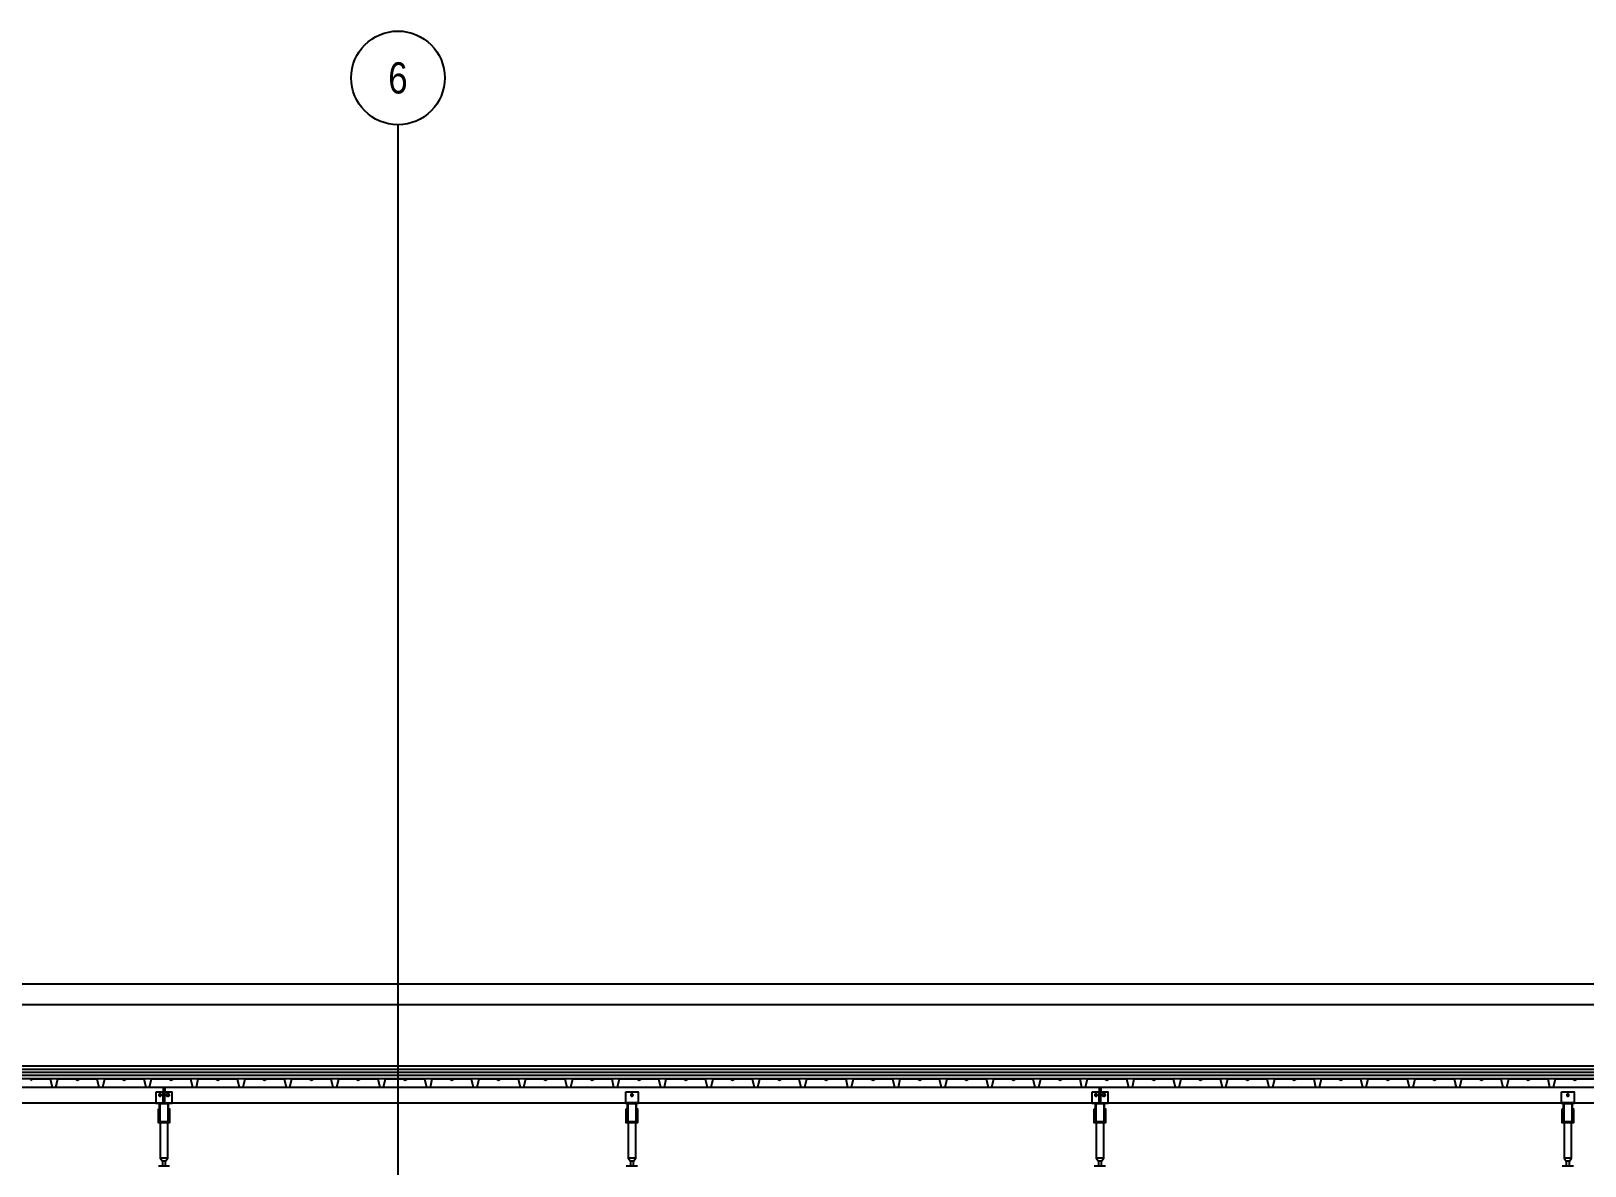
# Model space of a CAD drawing. Header units: centimetres. Extents: x 26200 to 152500, y -600 to 9300.
# Drawn here: x 136130 to 137126, y 1991 to 2718 of the extents above; entities that cross this region are included whole.
import ezdxf
from ezdxf.enums import TextEntityAlignment as Align

# ---------------------------------------------------------------- set-up
doc = ezdxf.new("R2010")
doc.units = ezdxf.units.CM
doc.layers.add('ROTAS-MIMARI-KESIT', color=8, linetype='Continuous')
doc.styles.add('ROTAS', font='arial.ttf')

msp = doc.modelspace()

# ---------------------------------------------------------------- linework, layer by layer
at = {"layer": 'ROTAS-MIMARI-KESIT'}
for p, q in [((147225.24, 2107.63), (127309.45, 2107.63)), ((129128.29, 2094.5), (147186.65, 2094.5))]:
    msp.add_line(p, q, dxfattribs=at)
for points in [[(136364.7, 2658.48), (136364.7, 925.39)], [(147194.7, 2054.99), (129122.2, 2054.99)], [(147194.7, 2052.99), (129122.2, 2052.99)], [(147194.7, 2050.99), (129122.2, 2050.99)], [(147194.7, 2048.99), (129122.2, 2048.99)], [(147194.7, 2046.99), (129122.2, 2046.99)], [(136129.24, 2045.99), (136130.74, 2046.99), (136141.74, 2046.99), (136142.99, 2041.49), (136145.49, 2041.49), (136145.93, 2043.44)], [(136142.54, 2043.44), (136142.99, 2041.49), (136145.49, 2041.49), (136146.74, 2046.99), (136157.74, 2046.99), (136159.24, 2045.99), (136160.74, 2046.99), (136171.74, 2046.99), (136172.99, 2041.49), (136175.49, 2041.49), (136176.74, 2046.99), (136187.74, 2046.99), (136189.24, 2045.99), (136190.74, 2046.99), (136201.74, 2046.99), (136202.99, 2041.49), (136205.49, 2041.49), (136206.74, 2046.99), (136217.74, 2046.99), (136219.24, 2045.99), (136220.74, 2046.99), (136231.74, 2046.99), (136232.99, 2041.49), (136235.49, 2041.49), (136235.93, 2043.44)], [(136232.54, 2043.44), (136232.99, 2041.49), (136235.49, 2041.49), (136236.74, 2046.99), (136247.74, 2046.99), (136249.24, 2045.99), (136250.74, 2046.99), (136261.74, 2046.99), (136262.99, 2041.49), (136265.49, 2041.49), (136266.74, 2046.99), (136277.74, 2046.99), (136279.24, 2045.99), (136280.74, 2046.99), (136291.74, 2046.99), (136292.99, 2041.49), (136295.49, 2041.49), (136296.74, 2046.99), (136307.74, 2046.99), (136309.24, 2045.99), (136310.74, 2046.99), (136321.74, 2046.99), (136322.99, 2041.49), (136325.49, 2041.49), (136325.93, 2043.44)], [(136322.54, 2043.44), (136322.99, 2041.49), (136325.49, 2041.49), (136326.74, 2046.99), (136337.74, 2046.99), (136339.24, 2045.99), (136340.74, 2046.99), (136351.74, 2046.99), (136352.99, 2041.49), (136355.49, 2041.49), (136356.74, 2046.99), (136367.74, 2046.99), (136369.24, 2045.99), (136370.74, 2046.99), (136381.74, 2046.99), (136382.99, 2041.49), (136385.49, 2041.49), (136386.74, 2046.99), (136397.74, 2046.99), (136399.24, 2045.99), (136400.74, 2046.99), (136411.74, 2046.99), (136412.99, 2041.49), (136415.49, 2041.49), (136415.93, 2043.44)], [(136412.54, 2043.44), (136412.99, 2041.49), (136415.49, 2041.49), (136416.74, 2046.99), (136427.74, 2046.99), (136429.24, 2045.99), (136430.74, 2046.99), (136441.74, 2046.99), (136442.99, 2041.49), (136445.49, 2041.49), (136446.74, 2046.99), (136457.74, 2046.99), (136459.24, 2045.99), (136460.74, 2046.99), (136471.74, 2046.99), (136472.99, 2041.49), (136475.49, 2041.49), (136476.74, 2046.99), (136487.74, 2046.99), (136489.24, 2045.99), (136490.74, 2046.99), (136501.74, 2046.99), (136502.99, 2041.49), (136505.49, 2041.49), (136505.93, 2043.44)], [(136502.54, 2043.44), (136502.99, 2041.49), (136505.49, 2041.49), (136506.74, 2046.99), (136517.74, 2046.99), (136519.24, 2045.99), (136520.74, 2046.99), (136531.74, 2046.99), (136532.99, 2041.49), (136535.49, 2041.49), (136536.74, 2046.99), (136547.74, 2046.99), (136549.24, 2045.99), (136550.74, 2046.99), (136561.74, 2046.99), (136562.99, 2041.49), (136565.49, 2041.49), (136566.74, 2046.99), (136577.74, 2046.99), (136579.24, 2045.99), (136580.74, 2046.99), (136591.74, 2046.99), (136592.99, 2041.49), (136595.49, 2041.49), (136595.93, 2043.44)], [(136592.54, 2043.44), (136592.99, 2041.49), (136595.49, 2041.49), (136596.74, 2046.99), (136607.74, 2046.99), (136609.24, 2045.99), (136610.74, 2046.99), (136621.74, 2046.99), (136622.99, 2041.49), (136625.49, 2041.49), (136626.74, 2046.99), (136637.74, 2046.99), (136639.24, 2045.99), (136640.74, 2046.99), (136651.74, 2046.99), (136652.99, 2041.49), (136655.49, 2041.49), (136656.74, 2046.99), (136667.74, 2046.99), (136669.24, 2045.99), (136670.74, 2046.99), (136681.74, 2046.99), (136682.99, 2041.49), (136685.49, 2041.49), (136685.93, 2043.44)], [(136682.54, 2043.44), (136682.99, 2041.49), (136685.49, 2041.49), (136686.74, 2046.99), (136697.74, 2046.99), (136699.24, 2045.99), (136700.74, 2046.99), (136711.74, 2046.99), (136712.99, 2041.49), (136715.49, 2041.49), (136716.74, 2046.99), (136727.74, 2046.99), (136729.24, 2045.99), (136730.74, 2046.99), (136741.74, 2046.99), (136742.99, 2041.49), (136745.49, 2041.49), (136746.74, 2046.99), (136757.74, 2046.99), (136759.24, 2045.99), (136760.74, 2046.99), (136771.74, 2046.99), (136772.99, 2041.49), (136775.49, 2041.49), (136775.93, 2043.44)], [(136772.54, 2043.44), (136772.99, 2041.49), (136775.49, 2041.49), (136776.74, 2046.99), (136787.74, 2046.99), (136789.24, 2045.99), (136790.74, 2046.99), (136801.74, 2046.99), (136802.99, 2041.49), (136805.49, 2041.49), (136806.74, 2046.99), (136817.74, 2046.99), (136819.24, 2045.99), (136820.74, 2046.99), (136831.74, 2046.99), (136832.99, 2041.49), (136835.49, 2041.49), (136836.74, 2046.99), (136847.74, 2046.99), (136849.24, 2045.99), (136850.74, 2046.99), (136861.74, 2046.99), (136862.99, 2041.49), (136865.49, 2041.49), (136865.93, 2043.44)], [(136862.54, 2043.44), (136862.99, 2041.49), (136865.49, 2041.49), (136866.74, 2046.99), (136877.74, 2046.99), (136879.24, 2045.99), (136880.74, 2046.99), (136891.74, 2046.99), (136892.99, 2041.49), (136895.49, 2041.49), (136896.74, 2046.99), (136907.74, 2046.99), (136909.24, 2045.99), (136910.74, 2046.99), (136921.74, 2046.99), (136922.99, 2041.49), (136925.49, 2041.49), (136926.74, 2046.99), (136937.74, 2046.99), (136939.24, 2045.99), (136940.74, 2046.99), (136951.74, 2046.99), (136952.99, 2041.49), (136955.49, 2041.49), (136955.93, 2043.44)], [(136952.54, 2043.44), (136952.99, 2041.49), (136955.49, 2041.49), (136956.74, 2046.99), (136967.74, 2046.99), (136969.24, 2045.99), (136970.74, 2046.99), (136981.74, 2046.99), (136982.99, 2041.49), (136985.49, 2041.49), (136986.74, 2046.99), (136997.74, 2046.99), (136999.24, 2045.99), (137000.74, 2046.99), (137011.74, 2046.99), (137012.99, 2041.49), (137015.49, 2041.49), (137016.74, 2046.99), (137027.74, 2046.99), (137029.24, 2045.99), (137030.74, 2046.99), (137041.74, 2046.99), (137042.99, 2041.49), (137045.49, 2041.49), (137045.93, 2043.44)], [(137042.54, 2043.44), (137042.99, 2041.49), (137045.49, 2041.49), (137046.74, 2046.99), (137057.74, 2046.99), (137059.24, 2045.99), (137060.74, 2046.99), (137071.74, 2046.99), (137072.99, 2041.49), (137075.49, 2041.49), (137076.74, 2046.99), (137087.74, 2046.99), (137089.24, 2045.99), (137090.74, 2046.99), (137101.74, 2046.99), (137102.99, 2041.49), (137105.49, 2041.49), (137106.74, 2046.99), (137117.74, 2046.99), (137119.24, 2045.99), (137120.74, 2046.99), (137131.74, 2046.99)], [(129112.2, 2041.49), (138109.7, 2041.49)], [(136214.2, 2041.49), (136214.2, 2038.49)], [(136214.2, 2031.49), (136214.2, 2038.49)], [(136215.2, 2041.49), (136215.2, 2038.49)], [(136215.2, 2031.49), (136215.2, 2038.49)], [(136216.9, 2037.19), (136216.88, 2037.19), (136216.87, 2037.19), (136216.85, 2037.18), (136216.83, 2037.18), (136216.82, 2037.18), (136216.8, 2037.18), (136216.79, 2037.18), (136216.77, 2037.17), (136216.75, 2037.17), (136216.74, 2037.17), (136216.72, 2037.16), (136216.7, 2037.16), (136216.69, 2037.15), (136216.67, 2037.15), (136216.66, 2037.14), (136216.64, 2037.14), (136216.62, 2037.13), (136216.61, 2037.12), (136216.59, 2037.12), (136216.58, 2037.11), (136216.56, 2037.1), (136216.54, 2037.09), (136216.53, 2037.08), (136216.51, 2037.07), (136216.5, 2037.06), (136216.48, 2037.05), (136216.47, 2037.04), (136216.46, 2037.03), (136216.44, 2037.02), (136216.43, 2037.01), (136216.42, 2036.99), (136216.4, 2036.98), (136216.39, 2036.97), (136216.38, 2036.96), (136216.37, 2036.94), (136216.35, 2036.93), (136216.34, 2036.91), (136216.33, 2036.9), (136216.32, 2036.88), (136216.31, 2036.87), (136216.3, 2036.85), (136216.29, 2036.84), (136216.28, 2036.82), (136216.28, 2036.81), (136216.27, 2036.79), (136216.26, 2036.78), (136216.25, 2036.76), (136216.25, 2036.74), (136216.24, 2036.73), (136216.23, 2036.71), (136216.23, 2036.7), (136216.22, 2036.68), (136216.22, 2036.66), (136216.22, 2036.65), (136216.21, 2036.63), (136216.21, 2036.61), (136216.21, 2036.6), (136216.2, 2036.58), (136216.2, 2036.57), (136216.2, 2036.55), (136216.2, 2036.53), (136216.2, 2036.52), (136216.2, 2036.5), (136216.2, 2036.49), (136216.2, 2036.47), (136216.2, 2036.46), (136216.2, 2036.44), (136216.2, 2036.42), (136216.2, 2036.41), (136216.2, 2036.39), (136216.21, 2036.38), (136216.21, 2036.36), (136216.21, 2036.34), (136216.22, 2036.33), (136216.22, 2036.31), (136216.22, 2036.29), (136216.23, 2036.28), (136216.23, 2036.26), (136216.24, 2036.25), (136216.25, 2036.23), (136216.25, 2036.21), (136216.26, 2036.2), (136216.27, 2036.18), (136216.28, 2036.16), (136216.28, 2036.15), (136216.29, 2036.13), (136216.3, 2036.12), (136216.31, 2036.1), (136216.32, 2036.09), (136216.33, 2036.07), (136216.34, 2036.06), (136216.35, 2036.05), (136216.37, 2036.03), (136216.38, 2036.02), (136216.39, 2036), (136216.4, 2035.99), (136216.42, 2035.98), (136216.43, 2035.97), (136216.44, 2035.95), (136216.46, 2035.94), (136216.47, 2035.93), (136216.48, 2035.92), (136216.5, 2035.91), (136216.51, 2035.9), (136216.53, 2035.89), (136216.54, 2035.88), (136216.56, 2035.87), (136216.58, 2035.86), (136216.59, 2035.86), (136216.61, 2035.85), (136216.62, 2035.84), (136216.64, 2035.84), (136216.66, 2035.83), (136216.67, 2035.82), (136216.69, 2035.82), (136216.7, 2035.81), (136216.72, 2035.81), (136216.74, 2035.81), (136216.75, 2035.8), (136216.77, 2035.8), (136216.79, 2035.8), (136216.8, 2035.79), (136216.82, 2035.79), (136216.83, 2035.79), (136216.85, 2035.79), (136216.87, 2035.79), (136216.88, 2035.79), (136216.9, 2035.79)], [(136217.5, 2037.19), (136216.9, 2037.19)], [(136217.5, 2035.79), (136216.9, 2035.79)], [(136217.5, 2035.79), (136217.51, 2035.79), (136217.53, 2035.79), (136217.54, 2035.79), (136217.56, 2035.79), (136217.58, 2035.79), (136217.59, 2035.79), (136217.61, 2035.8), (136217.62, 2035.8), (136217.64, 2035.8), (136217.66, 2035.81), (136217.67, 2035.81), (136217.69, 2035.81), (136217.71, 2035.82), (136217.72, 2035.82), (136217.74, 2035.83), (136217.76, 2035.84), (136217.77, 2035.84), (136217.79, 2035.85), (136217.8, 2035.86), (136217.82, 2035.86), (136217.83, 2035.87), (136217.85, 2035.88), (136217.87, 2035.89), (136217.88, 2035.9), (136217.9, 2035.91), (136217.91, 2035.92), (136217.92, 2035.93), (136217.94, 2035.94), (136217.95, 2035.95), (136217.97, 2035.97), (136217.98, 2035.98), (136217.99, 2035.99), (136218.01, 2036), (136218.02, 2036.02), (136218.03, 2036.03), (136218.04, 2036.05), (136218.05, 2036.06), (136218.06, 2036.07), (136218.07, 2036.09), (136218.08, 2036.1), (136218.09, 2036.12), (136218.1, 2036.13), (136218.11, 2036.15), (136218.12, 2036.16), (136218.13, 2036.18), (136218.13, 2036.2), (136218.14, 2036.21), (136218.15, 2036.23), (136218.15, 2036.25), (136218.16, 2036.26), (136218.17, 2036.28), (136218.17, 2036.29), (136218.17, 2036.31), (136218.18, 2036.33), (136218.18, 2036.34), (136218.19, 2036.36), (136218.19, 2036.38), (136218.19, 2036.39), (136218.19, 2036.41), (136218.19, 2036.42), (136218.2, 2036.44), (136218.2, 2036.46), (136218.2, 2036.47), (136218.2, 2036.49), (136218.2, 2036.5), (136218.2, 2036.52), (136218.2, 2036.53), (136218.19, 2036.55), (136218.19, 2036.57), (136218.19, 2036.58), (136218.19, 2036.6), (136218.19, 2036.61), (136218.18, 2036.63), (136218.18, 2036.65), (136218.17, 2036.66), (136218.17, 2036.68), (136218.17, 2036.7), (136218.16, 2036.71), (136218.15, 2036.73), (136218.15, 2036.74), (136218.14, 2036.76), (136218.13, 2036.78), (136218.13, 2036.79), (136218.12, 2036.81), (136218.11, 2036.82), (136218.1, 2036.84), (136218.09, 2036.85), (136218.08, 2036.87), (136218.07, 2036.88), (136218.06, 2036.9), (136218.05, 2036.91), (136218.04, 2036.93), (136218.03, 2036.94), (136218.02, 2036.96), (136218.01, 2036.97), (136217.99, 2036.98), (136217.98, 2036.99), (136217.97, 2037.01), (136217.95, 2037.02), (136217.94, 2037.03), (136217.92, 2037.04), (136217.91, 2037.05), (136217.9, 2037.06), (136217.88, 2037.07), (136217.87, 2037.08), (136217.85, 2037.09), (136217.83, 2037.1), (136217.82, 2037.11), (136217.8, 2037.12), (136217.79, 2037.12), (136217.77, 2037.13), (136217.76, 2037.14), (136217.74, 2037.14), (136217.72, 2037.15), (136217.71, 2037.15), (136217.69, 2037.16), (136217.67, 2037.16), (136217.66, 2037.17), (136217.64, 2037.17), (136217.62, 2037.17), (136217.61, 2037.18), (136217.59, 2037.18), (136217.58, 2037.18), (136217.56, 2037.18), (136217.54, 2037.18), (136217.53, 2037.19), (136217.51, 2037.19), (136217.5, 2037.19)], [(136814.2, 2041.49), (136814.2, 2038.49)], [(136814.2, 2031.49), (136814.2, 2038.49)], [(136815.2, 2041.49), (136815.2, 2038.49)], [(136815.2, 2031.49), (136815.2, 2038.49)], [(136816.9, 2037.19), (136816.88, 2037.19), (136816.87, 2037.19), (136816.85, 2037.18), (136816.83, 2037.18), (136816.82, 2037.18), (136816.8, 2037.18), (136816.79, 2037.18), (136816.77, 2037.17), (136816.75, 2037.17), (136816.74, 2037.17), (136816.72, 2037.16), (136816.7, 2037.16), (136816.69, 2037.15), (136816.67, 2037.15), (136816.66, 2037.14), (136816.64, 2037.14), (136816.62, 2037.13), (136816.61, 2037.12), (136816.59, 2037.12), (136816.58, 2037.11), (136816.56, 2037.1), (136816.54, 2037.09), (136816.53, 2037.08), (136816.51, 2037.07), (136816.5, 2037.06), (136816.48, 2037.05), (136816.47, 2037.04), (136816.46, 2037.03), (136816.44, 2037.02), (136816.43, 2037.01), (136816.42, 2036.99), (136816.4, 2036.98), (136816.39, 2036.97), (136816.38, 2036.96), (136816.37, 2036.94), (136816.35, 2036.93), (136816.34, 2036.91), (136816.33, 2036.9), (136816.32, 2036.88), (136816.31, 2036.87), (136816.3, 2036.85), (136816.29, 2036.84), (136816.28, 2036.82), (136816.28, 2036.81), (136816.27, 2036.79), (136816.26, 2036.78), (136816.25, 2036.76), (136816.25, 2036.74), (136816.24, 2036.73), (136816.23, 2036.71), (136816.23, 2036.7), (136816.22, 2036.68), (136816.22, 2036.66), (136816.22, 2036.65), (136816.21, 2036.63), (136816.21, 2036.61), (136816.21, 2036.6), (136816.2, 2036.58), (136816.2, 2036.57), (136816.2, 2036.55), (136816.2, 2036.53), (136816.2, 2036.52), (136816.2, 2036.5), (136816.2, 2036.49), (136816.2, 2036.47), (136816.2, 2036.46), (136816.2, 2036.44), (136816.2, 2036.42), (136816.2, 2036.41), (136816.2, 2036.39), (136816.21, 2036.38), (136816.21, 2036.36), (136816.21, 2036.34), (136816.22, 2036.33), (136816.22, 2036.31), (136816.22, 2036.29), (136816.23, 2036.28), (136816.23, 2036.26), (136816.24, 2036.25), (136816.25, 2036.23), (136816.25, 2036.21), (136816.26, 2036.2), (136816.27, 2036.18), (136816.28, 2036.16), (136816.28, 2036.15), (136816.29, 2036.13), (136816.3, 2036.12), (136816.31, 2036.1), (136816.32, 2036.09), (136816.33, 2036.07), (136816.34, 2036.06), (136816.35, 2036.05), (136816.37, 2036.03), (136816.38, 2036.02), (136816.39, 2036), (136816.4, 2035.99), (136816.42, 2035.98), (136816.43, 2035.97), (136816.44, 2035.95), (136816.46, 2035.94), (136816.47, 2035.93), (136816.48, 2035.92), (136816.5, 2035.91), (136816.51, 2035.9), (136816.53, 2035.89), (136816.54, 2035.88), (136816.56, 2035.87), (136816.58, 2035.86), (136816.59, 2035.86), (136816.61, 2035.85), (136816.62, 2035.84), (136816.64, 2035.84), (136816.66, 2035.83), (136816.67, 2035.82), (136816.69, 2035.82), (136816.7, 2035.81), (136816.72, 2035.81), (136816.74, 2035.81), (136816.75, 2035.8), (136816.77, 2035.8), (136816.79, 2035.8), (136816.8, 2035.79), (136816.82, 2035.79), (136816.83, 2035.79), (136816.85, 2035.79), (136816.87, 2035.79), (136816.88, 2035.79), (136816.9, 2035.79)], [(136817.5, 2037.19), (136816.9, 2037.19)], [(136817.5, 2035.79), (136816.9, 2035.79)], [(136817.5, 2035.79), (136817.51, 2035.79), (136817.53, 2035.79), (136817.54, 2035.79), (136817.56, 2035.79), (136817.58, 2035.79), (136817.59, 2035.79), (136817.61, 2035.8), (136817.62, 2035.8), (136817.64, 2035.8), (136817.66, 2035.81), (136817.67, 2035.81), (136817.69, 2035.81), (136817.71, 2035.82), (136817.72, 2035.82), (136817.74, 2035.83), (136817.76, 2035.84), (136817.77, 2035.84), (136817.79, 2035.85), (136817.8, 2035.86), (136817.82, 2035.86), (136817.83, 2035.87), (136817.85, 2035.88), (136817.87, 2035.89), (136817.88, 2035.9), (136817.9, 2035.91), (136817.91, 2035.92), (136817.92, 2035.93), (136817.94, 2035.94), (136817.95, 2035.95), (136817.97, 2035.97), (136817.98, 2035.98), (136817.99, 2035.99), (136818.01, 2036), (136818.02, 2036.02), (136818.03, 2036.03), (136818.04, 2036.05), (136818.05, 2036.06), (136818.06, 2036.07), (136818.07, 2036.09), (136818.08, 2036.1), (136818.09, 2036.12), (136818.1, 2036.13), (136818.11, 2036.15), (136818.12, 2036.16), (136818.13, 2036.18), (136818.13, 2036.2), (136818.14, 2036.21), (136818.15, 2036.23), (136818.15, 2036.25), (136818.16, 2036.26), (136818.17, 2036.28), (136818.17, 2036.29), (136818.17, 2036.31), (136818.18, 2036.33), (136818.18, 2036.34), (136818.19, 2036.36), (136818.19, 2036.38), (136818.19, 2036.39), (136818.19, 2036.41), (136818.19, 2036.42), (136818.2, 2036.44), (136818.2, 2036.46), (136818.2, 2036.47), (136818.2, 2036.49), (136818.2, 2036.5), (136818.2, 2036.52), (136818.2, 2036.53), (136818.19, 2036.55), (136818.19, 2036.57), (136818.19, 2036.58), (136818.19, 2036.6), (136818.19, 2036.61), (136818.18, 2036.63), (136818.18, 2036.65), (136818.17, 2036.66), (136818.17, 2036.68), (136818.17, 2036.7), (136818.16, 2036.71), (136818.15, 2036.73), (136818.15, 2036.74), (136818.14, 2036.76), (136818.13, 2036.78), (136818.13, 2036.79), (136818.12, 2036.81), (136818.11, 2036.82), (136818.1, 2036.84), (136818.09, 2036.85), (136818.08, 2036.87), (136818.07, 2036.88), (136818.06, 2036.9), (136818.05, 2036.91), (136818.04, 2036.93), (136818.03, 2036.94), (136818.02, 2036.96), (136818.01, 2036.97), (136817.99, 2036.98), (136817.98, 2036.99), (136817.97, 2037.01), (136817.95, 2037.02), (136817.94, 2037.03), (136817.92, 2037.04), (136817.91, 2037.05), (136817.9, 2037.06), (136817.88, 2037.07), (136817.87, 2037.08), (136817.85, 2037.09), (136817.83, 2037.1), (136817.82, 2037.11), (136817.8, 2037.12), (136817.79, 2037.12), (136817.77, 2037.13), (136817.76, 2037.14), (136817.74, 2037.14), (136817.72, 2037.15), (136817.71, 2037.15), (136817.69, 2037.16), (136817.67, 2037.16), (136817.66, 2037.17), (136817.64, 2037.17), (136817.62, 2037.17), (136817.61, 2037.18), (136817.59, 2037.18), (136817.58, 2037.18), (136817.56, 2037.18), (136817.54, 2037.18), (136817.53, 2037.19), (136817.51, 2037.19), (136817.5, 2037.19)], [(129112.2, 2031.49), (138109.7, 2031.49)], [(136209.7, 2031.49), (136219.7, 2031.49)], [(136211.1, 2025.89), (136211.6, 2025.89)], [(136211.1, 2024.49), (136211.6, 2024.49)], [(136217.7, 2019.19), (136217.7, 2031.19), (136211.7, 2031.19), (136211.7, 2019.19)], [(136217.8, 2025.89), (136218.3, 2025.89)], [(136217.8, 2024.49), (136218.3, 2024.49)], [(136518.7, 2031.49), (136510.7, 2031.49)], [(136511.1, 2025.89), (136511.6, 2025.89)], [(136511.1, 2024.49), (136511.6, 2024.49)], [(136517.7, 2019.19), (136517.7, 2031.19), (136511.7, 2031.19), (136511.7, 2019.19)], [(136517.8, 2025.89), (136518.3, 2025.89)], [(136517.8, 2024.49), (136518.3, 2024.49)], [(136809.7, 2031.49), (136819.7, 2031.49)], [(136811.1, 2025.89), (136811.6, 2025.89)], [(136811.1, 2024.49), (136811.6, 2024.49)], [(136817.7, 2019.19), (136817.7, 2031.19), (136811.7, 2031.19), (136811.7, 2019.19)], [(136817.8, 2025.89), (136818.3, 2025.89)], [(136817.8, 2024.49), (136818.3, 2024.49)], [(137118.7, 2031.49), (137110.7, 2031.49)], [(137111.1, 2025.89), (137111.6, 2025.89)], [(137111.1, 2024.49), (137111.6, 2024.49)], [(137117.7, 2019.19), (137117.7, 2031.19), (137111.7, 2031.19), (137111.7, 2019.19)], [(137117.8, 2025.89), (137118.3, 2025.89)], [(137117.8, 2024.49), (137118.3, 2024.49)], [(136212.28, 2018.69), (136212.28, 1996.09), (136213.7, 1994.09), (136213.7, 1991.09)], [(136215.7, 1991.09), (136215.7, 1994.09), (136217.11, 1996.09), (136217.11, 2018.69)], [(136512.28, 2018.69), (136512.28, 1996.09), (136513.7, 1994.09), (136513.7, 1991.09)], [(136515.7, 1991.09), (136515.7, 1994.09), (136517.11, 1996.09), (136517.11, 2018.69)], [(136812.28, 2018.69), (136812.28, 1996.09), (136813.7, 1994.09), (136813.7, 1991.09)], [(136815.7, 1991.09), (136815.7, 1994.09), (136817.11, 1996.09), (136817.11, 2018.69)], [(137112.28, 2018.69), (137112.28, 1996.09), (137113.7, 1994.09), (137113.7, 1991.09)], [(137115.7, 1991.09), (137115.7, 1994.09), (137117.11, 1996.09), (137117.11, 2018.69)], [(136217.11, 1996.09), (136212.28, 1996.09)], [(136215.7, 1994.09), (136213.7, 1994.09)], [(136517.11, 1996.09), (136512.28, 1996.09)], [(136515.7, 1994.09), (136513.7, 1994.09)], [(136817.11, 1996.09), (136812.28, 1996.09)], [(136815.7, 1994.09), (136813.7, 1994.09)], [(137117.11, 1996.09), (137112.28, 1996.09)], [(137115.7, 1994.09), (137113.7, 1994.09)], [(136211.1, 1991.09), (136218.3, 1991.09)], [(136511.1, 1991.09), (136518.3, 1991.09)], [(136811.1, 1991.09), (136818.3, 1991.09)], [(137111.1, 1991.09), (137118.3, 1991.09)]]:
    msp.add_lwpolyline(points, dxfattribs=at)
for points in [[(136209.7, 2038.49), (136219.7, 2038.49), (136219.7, 2031.19), (136209.7, 2031.19)], [(136212.9, 2036.49), (136212.9, 2036.5), (136212.9, 2036.52), (136212.9, 2036.53), (136212.89, 2036.55), (136212.89, 2036.57), (136212.89, 2036.58), (136212.89, 2036.6), (136212.89, 2036.61), (136212.88, 2036.63), (136212.88, 2036.65), (136212.87, 2036.66), (136212.87, 2036.68), (136212.87, 2036.7), (136212.86, 2036.71), (136212.85, 2036.73), (136212.85, 2036.74), (136212.84, 2036.76), (136212.83, 2036.78), (136212.83, 2036.79), (136212.82, 2036.81), (136212.81, 2036.82), (136212.8, 2036.84), (136212.79, 2036.85), (136212.78, 2036.87), (136212.77, 2036.88), (136212.76, 2036.9), (136212.75, 2036.91), (136212.74, 2036.93), (136212.73, 2036.94), (136212.72, 2036.96), (136212.71, 2036.97), (136212.69, 2036.98), (136212.68, 2036.99), (136212.67, 2037.01), (136212.65, 2037.02), (136212.64, 2037.03), (136212.62, 2037.04), (136212.61, 2037.05), (136212.6, 2037.06), (136212.58, 2037.07), (136212.57, 2037.08), (136212.55, 2037.09), (136212.53, 2037.1), (136212.52, 2037.11), (136212.5, 2037.12), (136212.49, 2037.12), (136212.47, 2037.13), (136212.46, 2037.14), (136212.44, 2037.14), (136212.42, 2037.15), (136212.41, 2037.15), (136212.39, 2037.16), (136212.37, 2037.16), (136212.36, 2037.17), (136212.34, 2037.17), (136212.32, 2037.17), (136212.31, 2037.18), (136212.29, 2037.18), (136212.28, 2037.18), (136212.26, 2037.18), (136212.24, 2037.18), (136212.23, 2037.19), (136212.21, 2037.19), (136212.2, 2037.19), (136212.18, 2037.19), (136212.17, 2037.19), (136212.15, 2037.18), (136212.13, 2037.18), (136212.12, 2037.18), (136212.1, 2037.18), (136212.09, 2037.18), (136212.07, 2037.17), (136212.05, 2037.17), (136212.04, 2037.17), (136212.02, 2037.16), (136212, 2037.16), (136211.99, 2037.15), (136211.97, 2037.15), (136211.96, 2037.14), (136211.94, 2037.14), (136211.92, 2037.13), (136211.91, 2037.12), (136211.89, 2037.12), (136211.88, 2037.11), (136211.86, 2037.1), (136211.84, 2037.09), (136211.83, 2037.08), (136211.81, 2037.07), (136211.8, 2037.06), (136211.78, 2037.05), (136211.77, 2037.04), (136211.76, 2037.03), (136211.74, 2037.02), (136211.73, 2037.01), (136211.72, 2036.99), (136211.7, 2036.98), (136211.69, 2036.97), (136211.68, 2036.96), (136211.67, 2036.94), (136211.65, 2036.93), (136211.64, 2036.91), (136211.63, 2036.9), (136211.62, 2036.88), (136211.61, 2036.87), (136211.6, 2036.85), (136211.59, 2036.84), (136211.58, 2036.82), (136211.58, 2036.81), (136211.57, 2036.79), (136211.56, 2036.78), (136211.55, 2036.76), (136211.55, 2036.74), (136211.54, 2036.73), (136211.53, 2036.71), (136211.53, 2036.7), (136211.52, 2036.68), (136211.52, 2036.66), (136211.52, 2036.65), (136211.51, 2036.63), (136211.51, 2036.61), (136211.51, 2036.6), (136211.5, 2036.58), (136211.5, 2036.57), (136211.5, 2036.55), (136211.5, 2036.53), (136211.5, 2036.52), (136211.5, 2036.5), (136211.5, 2036.49), (136211.5, 2036.47), (136211.5, 2036.46), (136211.5, 2036.44), (136211.5, 2036.42), (136211.5, 2036.41), (136211.5, 2036.39), (136211.51, 2036.38), (136211.51, 2036.36), (136211.51, 2036.34), (136211.52, 2036.33), (136211.52, 2036.31), (136211.52, 2036.29), (136211.53, 2036.28), (136211.53, 2036.26), (136211.54, 2036.25), (136211.55, 2036.23), (136211.55, 2036.21), (136211.56, 2036.2), (136211.57, 2036.18), (136211.58, 2036.16), (136211.58, 2036.15), (136211.59, 2036.13), (136211.6, 2036.12), (136211.61, 2036.1), (136211.62, 2036.09), (136211.63, 2036.07), (136211.64, 2036.06), (136211.65, 2036.05), (136211.67, 2036.03), (136211.68, 2036.02), (136211.69, 2036), (136211.7, 2035.99), (136211.72, 2035.98), (136211.73, 2035.97), (136211.74, 2035.95), (136211.76, 2035.94), (136211.77, 2035.93), (136211.78, 2035.92), (136211.8, 2035.91), (136211.81, 2035.9), (136211.83, 2035.89), (136211.84, 2035.88), (136211.86, 2035.87), (136211.88, 2035.86), (136211.89, 2035.86), (136211.91, 2035.85), (136211.92, 2035.84), (136211.94, 2035.84), (136211.96, 2035.83), (136211.97, 2035.82), (136211.99, 2035.82), (136212, 2035.81), (136212.02, 2035.81), (136212.04, 2035.81), (136212.05, 2035.8), (136212.07, 2035.8), (136212.09, 2035.8), (136212.1, 2035.79), (136212.12, 2035.79), (136212.13, 2035.79), (136212.15, 2035.79), (136212.17, 2035.79), (136212.18, 2035.79), (136212.2, 2035.79), (136212.21, 2035.79), (136212.23, 2035.79), (136212.24, 2035.79), (136212.26, 2035.79), (136212.28, 2035.79), (136212.29, 2035.79), (136212.31, 2035.8), (136212.32, 2035.8), (136212.34, 2035.8), (136212.36, 2035.81), (136212.37, 2035.81), (136212.39, 2035.81), (136212.41, 2035.82), (136212.42, 2035.82), (136212.44, 2035.83), (136212.46, 2035.84), (136212.47, 2035.84), (136212.49, 2035.85), (136212.5, 2035.86), (136212.52, 2035.86), (136212.53, 2035.87), (136212.55, 2035.88), (136212.57, 2035.89), (136212.58, 2035.9), (136212.6, 2035.91), (136212.61, 2035.92), (136212.62, 2035.93), (136212.64, 2035.94), (136212.65, 2035.95), (136212.67, 2035.97), (136212.68, 2035.98), (136212.69, 2035.99), (136212.71, 2036), (136212.72, 2036.02), (136212.73, 2036.03), (136212.74, 2036.05), (136212.75, 2036.06), (136212.76, 2036.07), (136212.77, 2036.09), (136212.78, 2036.1), (136212.79, 2036.12), (136212.8, 2036.13), (136212.81, 2036.15), (136212.82, 2036.16), (136212.83, 2036.18), (136212.83, 2036.2), (136212.84, 2036.21), (136212.85, 2036.23), (136212.85, 2036.25), (136212.86, 2036.26), (136212.87, 2036.28), (136212.87, 2036.29), (136212.87, 2036.31), (136212.88, 2036.33), (136212.88, 2036.34), (136212.89, 2036.36), (136212.89, 2036.38), (136212.89, 2036.39), (136212.89, 2036.41), (136212.89, 2036.42), (136212.9, 2036.44), (136212.9, 2036.46), (136212.9, 2036.47)], [(136510.7, 2038.49), (136518.7, 2038.49), (136518.7, 2031.19), (136510.7, 2031.19)], [(136515.4, 2036.49), (136515.4, 2036.5), (136515.4, 2036.52), (136515.4, 2036.53), (136515.39, 2036.55), (136515.39, 2036.57), (136515.39, 2036.58), (136515.39, 2036.6), (136515.39, 2036.61), (136515.38, 2036.63), (136515.38, 2036.65), (136515.37, 2036.66), (136515.37, 2036.68), (136515.37, 2036.7), (136515.36, 2036.71), (136515.35, 2036.73), (136515.35, 2036.74), (136515.34, 2036.76), (136515.33, 2036.78), (136515.33, 2036.79), (136515.32, 2036.81), (136515.31, 2036.82), (136515.3, 2036.84), (136515.29, 2036.85), (136515.28, 2036.87), (136515.27, 2036.88), (136515.26, 2036.9), (136515.25, 2036.91), (136515.24, 2036.93), (136515.23, 2036.94), (136515.22, 2036.96), (136515.21, 2036.97), (136515.19, 2036.98), (136515.18, 2036.99), (136515.17, 2037.01), (136515.15, 2037.02), (136515.14, 2037.03), (136515.12, 2037.04), (136515.11, 2037.05), (136515.1, 2037.06), (136515.08, 2037.07), (136515.07, 2037.08), (136515.05, 2037.09), (136515.03, 2037.1), (136515.02, 2037.11), (136515, 2037.12), (136514.99, 2037.12), (136514.97, 2037.13), (136514.96, 2037.14), (136514.94, 2037.14), (136514.92, 2037.15), (136514.91, 2037.15), (136514.89, 2037.16), (136514.87, 2037.16), (136514.86, 2037.17), (136514.84, 2037.17), (136514.82, 2037.17), (136514.81, 2037.18), (136514.79, 2037.18), (136514.78, 2037.18), (136514.76, 2037.18), (136514.74, 2037.19), (136514.73, 2037.19), (136514.71, 2037.19), (136514.7, 2037.19), (136514.68, 2037.19), (136514.67, 2037.19), (136514.65, 2037.19), (136514.63, 2037.18), (136514.62, 2037.18), (136514.6, 2037.18), (136514.59, 2037.18), (136514.57, 2037.17), (136514.55, 2037.17), (136514.54, 2037.17), (136514.52, 2037.16), (136514.5, 2037.16), (136514.49, 2037.15), (136514.47, 2037.15), (136514.46, 2037.14), (136514.44, 2037.14), (136514.42, 2037.13), (136514.41, 2037.12), (136514.39, 2037.12), (136514.38, 2037.11), (136514.36, 2037.1), (136514.34, 2037.09), (136514.33, 2037.08), (136514.31, 2037.07), (136514.3, 2037.06), (136514.28, 2037.05), (136514.27, 2037.04), (136514.26, 2037.03), (136514.24, 2037.02), (136514.23, 2037.01), (136514.22, 2036.99), (136514.2, 2036.98), (136514.19, 2036.97), (136514.18, 2036.96), (136514.17, 2036.94), (136514.15, 2036.93), (136514.14, 2036.91), (136514.13, 2036.9), (136514.12, 2036.88), (136514.11, 2036.87), (136514.1, 2036.85), (136514.09, 2036.84), (136514.08, 2036.82), (136514.08, 2036.81), (136514.07, 2036.79), (136514.06, 2036.78), (136514.05, 2036.76), (136514.05, 2036.74), (136514.04, 2036.73), (136514.03, 2036.71), (136514.03, 2036.7), (136514.02, 2036.68), (136514.02, 2036.66), (136514.02, 2036.65), (136514.01, 2036.63), (136514.01, 2036.61), (136514.01, 2036.6), (136514, 2036.58), (136514, 2036.57), (136514, 2036.55), (136514, 2036.53), (136514, 2036.52), (136514, 2036.5), (136514, 2036.49), (136514, 2036.47), (136514, 2036.46), (136514, 2036.44), (136514, 2036.42), (136514, 2036.41), (136514, 2036.39), (136514.01, 2036.38), (136514.01, 2036.36), (136514.01, 2036.34), (136514.02, 2036.33), (136514.02, 2036.31), (136514.02, 2036.29), (136514.03, 2036.28), (136514.03, 2036.26), (136514.04, 2036.25), (136514.05, 2036.23), (136514.05, 2036.21), (136514.06, 2036.2), (136514.07, 2036.18), (136514.08, 2036.17), (136514.08, 2036.15), (136514.09, 2036.13), (136514.1, 2036.12), (136514.11, 2036.1), (136514.12, 2036.09), (136514.13, 2036.07), (136514.14, 2036.06), (136514.15, 2036.05), (136514.17, 2036.03), (136514.18, 2036.02), (136514.19, 2036), (136514.2, 2035.99), (136514.22, 2035.98), (136514.23, 2035.97), (136514.24, 2035.95), (136514.26, 2035.94), (136514.27, 2035.93), (136514.28, 2035.92), (136514.3, 2035.91), (136514.31, 2035.9), (136514.33, 2035.89), (136514.34, 2035.88), (136514.36, 2035.87), (136514.38, 2035.86), (136514.39, 2035.86), (136514.41, 2035.85), (136514.42, 2035.84), (136514.44, 2035.84), (136514.46, 2035.83), (136514.47, 2035.82), (136514.49, 2035.82), (136514.5, 2035.81), (136514.52, 2035.81), (136514.54, 2035.81), (136514.55, 2035.8), (136514.57, 2035.8), (136514.59, 2035.8), (136514.6, 2035.79), (136514.62, 2035.79), (136514.63, 2035.79), (136514.65, 2035.79), (136514.67, 2035.79), (136514.68, 2035.79), (136514.7, 2035.79), (136514.71, 2035.79), (136514.73, 2035.79), (136514.74, 2035.79), (136514.76, 2035.79), (136514.78, 2035.79), (136514.79, 2035.79), (136514.81, 2035.8), (136514.82, 2035.8), (136514.84, 2035.8), (136514.86, 2035.81), (136514.87, 2035.81), (136514.89, 2035.81), (136514.91, 2035.82), (136514.92, 2035.82), (136514.94, 2035.83), (136514.96, 2035.84), (136514.97, 2035.84), (136514.99, 2035.85), (136515, 2035.86), (136515.02, 2035.86), (136515.03, 2035.87), (136515.05, 2035.88), (136515.07, 2035.89), (136515.08, 2035.9), (136515.1, 2035.91), (136515.11, 2035.92), (136515.12, 2035.93), (136515.14, 2035.94), (136515.15, 2035.95), (136515.17, 2035.97), (136515.18, 2035.98), (136515.19, 2035.99), (136515.21, 2036), (136515.22, 2036.02), (136515.23, 2036.03), (136515.24, 2036.05), (136515.25, 2036.06), (136515.26, 2036.07), (136515.27, 2036.09), (136515.28, 2036.1), (136515.29, 2036.12), (136515.3, 2036.13), (136515.31, 2036.15), (136515.32, 2036.17), (136515.33, 2036.18), (136515.33, 2036.2), (136515.34, 2036.21), (136515.35, 2036.23), (136515.35, 2036.25), (136515.36, 2036.26), (136515.37, 2036.28), (136515.37, 2036.29), (136515.37, 2036.31), (136515.38, 2036.33), (136515.38, 2036.34), (136515.39, 2036.36), (136515.39, 2036.38), (136515.39, 2036.39), (136515.39, 2036.41), (136515.39, 2036.42), (136515.4, 2036.44), (136515.4, 2036.46), (136515.4, 2036.47)], [(136809.7, 2038.49), (136819.7, 2038.49), (136819.7, 2031.19), (136809.7, 2031.19)], [(136812.9, 2036.49), (136812.9, 2036.5), (136812.9, 2036.52), (136812.9, 2036.53), (136812.89, 2036.55), (136812.89, 2036.57), (136812.89, 2036.58), (136812.89, 2036.6), (136812.89, 2036.61), (136812.88, 2036.63), (136812.88, 2036.65), (136812.87, 2036.66), (136812.87, 2036.68), (136812.87, 2036.7), (136812.86, 2036.71), (136812.85, 2036.73), (136812.85, 2036.74), (136812.84, 2036.76), (136812.83, 2036.78), (136812.83, 2036.79), (136812.82, 2036.81), (136812.81, 2036.82), (136812.8, 2036.84), (136812.79, 2036.85), (136812.78, 2036.87), (136812.77, 2036.88), (136812.76, 2036.9), (136812.75, 2036.91), (136812.74, 2036.93), (136812.73, 2036.94), (136812.72, 2036.96), (136812.71, 2036.97), (136812.69, 2036.98), (136812.68, 2036.99), (136812.67, 2037.01), (136812.65, 2037.02), (136812.64, 2037.03), (136812.62, 2037.04), (136812.61, 2037.05), (136812.6, 2037.06), (136812.58, 2037.07), (136812.57, 2037.08), (136812.55, 2037.09), (136812.53, 2037.1), (136812.52, 2037.11), (136812.5, 2037.12), (136812.49, 2037.12), (136812.47, 2037.13), (136812.46, 2037.14), (136812.44, 2037.14), (136812.42, 2037.15), (136812.41, 2037.15), (136812.39, 2037.16), (136812.37, 2037.16), (136812.36, 2037.17), (136812.34, 2037.17), (136812.32, 2037.17), (136812.31, 2037.18), (136812.29, 2037.18), (136812.28, 2037.18), (136812.26, 2037.18), (136812.24, 2037.18), (136812.23, 2037.19), (136812.21, 2037.19), (136812.2, 2037.19), (136812.18, 2037.19), (136812.17, 2037.19), (136812.15, 2037.18), (136812.13, 2037.18), (136812.12, 2037.18), (136812.1, 2037.18), (136812.09, 2037.18), (136812.07, 2037.17), (136812.05, 2037.17), (136812.04, 2037.17), (136812.02, 2037.16), (136812, 2037.16), (136811.99, 2037.15), (136811.97, 2037.15), (136811.96, 2037.14), (136811.94, 2037.14), (136811.92, 2037.13), (136811.91, 2037.12), (136811.89, 2037.12), (136811.88, 2037.11), (136811.86, 2037.1), (136811.84, 2037.09), (136811.83, 2037.08), (136811.81, 2037.07), (136811.8, 2037.06), (136811.78, 2037.05), (136811.77, 2037.04), (136811.76, 2037.03), (136811.74, 2037.02), (136811.73, 2037.01), (136811.72, 2036.99), (136811.7, 2036.98), (136811.69, 2036.97), (136811.68, 2036.96), (136811.67, 2036.94), (136811.65, 2036.93), (136811.64, 2036.91), (136811.63, 2036.9), (136811.62, 2036.88), (136811.61, 2036.87), (136811.6, 2036.85), (136811.59, 2036.84), (136811.58, 2036.82), (136811.58, 2036.81), (136811.57, 2036.79), (136811.56, 2036.78), (136811.55, 2036.76), (136811.55, 2036.74), (136811.54, 2036.73), (136811.53, 2036.71), (136811.53, 2036.7), (136811.52, 2036.68), (136811.52, 2036.66), (136811.52, 2036.65), (136811.51, 2036.63), (136811.51, 2036.61), (136811.51, 2036.6), (136811.5, 2036.58), (136811.5, 2036.57), (136811.5, 2036.55), (136811.5, 2036.53), (136811.5, 2036.52), (136811.5, 2036.5), (136811.5, 2036.49), (136811.5, 2036.47), (136811.5, 2036.46), (136811.5, 2036.44), (136811.5, 2036.42), (136811.5, 2036.41), (136811.5, 2036.39), (136811.51, 2036.38), (136811.51, 2036.36), (136811.51, 2036.34), (136811.52, 2036.33), (136811.52, 2036.31), (136811.52, 2036.29), (136811.53, 2036.28), (136811.53, 2036.26), (136811.54, 2036.25), (136811.55, 2036.23), (136811.55, 2036.21), (136811.56, 2036.2), (136811.57, 2036.18), (136811.58, 2036.16), (136811.58, 2036.15), (136811.59, 2036.13), (136811.6, 2036.12), (136811.61, 2036.1), (136811.62, 2036.09), (136811.63, 2036.07), (136811.64, 2036.06), (136811.65, 2036.05), (136811.67, 2036.03), (136811.68, 2036.02), (136811.69, 2036), (136811.7, 2035.99), (136811.72, 2035.98), (136811.73, 2035.97), (136811.74, 2035.95), (136811.76, 2035.94), (136811.77, 2035.93), (136811.78, 2035.92), (136811.8, 2035.91), (136811.81, 2035.9), (136811.83, 2035.89), (136811.84, 2035.88), (136811.86, 2035.87), (136811.88, 2035.86), (136811.89, 2035.86), (136811.91, 2035.85), (136811.92, 2035.84), (136811.94, 2035.84), (136811.96, 2035.83), (136811.97, 2035.82), (136811.99, 2035.82), (136812, 2035.81), (136812.02, 2035.81), (136812.04, 2035.81), (136812.05, 2035.8), (136812.07, 2035.8), (136812.09, 2035.8), (136812.1, 2035.79), (136812.12, 2035.79), (136812.13, 2035.79), (136812.15, 2035.79), (136812.17, 2035.79), (136812.18, 2035.79), (136812.2, 2035.79), (136812.21, 2035.79), (136812.23, 2035.79), (136812.24, 2035.79), (136812.26, 2035.79), (136812.28, 2035.79), (136812.29, 2035.79), (136812.31, 2035.8), (136812.32, 2035.8), (136812.34, 2035.8), (136812.36, 2035.81), (136812.37, 2035.81), (136812.39, 2035.81), (136812.41, 2035.82), (136812.42, 2035.82), (136812.44, 2035.83), (136812.46, 2035.84), (136812.47, 2035.84), (136812.49, 2035.85), (136812.5, 2035.86), (136812.52, 2035.86), (136812.53, 2035.87), (136812.55, 2035.88), (136812.57, 2035.89), (136812.58, 2035.9), (136812.6, 2035.91), (136812.61, 2035.92), (136812.62, 2035.93), (136812.64, 2035.94), (136812.65, 2035.95), (136812.67, 2035.97), (136812.68, 2035.98), (136812.69, 2035.99), (136812.71, 2036), (136812.72, 2036.02), (136812.73, 2036.03), (136812.74, 2036.05), (136812.75, 2036.06), (136812.76, 2036.07), (136812.77, 2036.09), (136812.78, 2036.1), (136812.79, 2036.12), (136812.8, 2036.13), (136812.81, 2036.15), (136812.82, 2036.16), (136812.83, 2036.18), (136812.83, 2036.2), (136812.84, 2036.21), (136812.85, 2036.23), (136812.85, 2036.25), (136812.86, 2036.26), (136812.87, 2036.28), (136812.87, 2036.29), (136812.87, 2036.31), (136812.88, 2036.33), (136812.88, 2036.34), (136812.89, 2036.36), (136812.89, 2036.38), (136812.89, 2036.39), (136812.89, 2036.41), (136812.89, 2036.42), (136812.9, 2036.44), (136812.9, 2036.46), (136812.9, 2036.47)], [(137110.7, 2038.49), (137118.7, 2038.49), (137118.7, 2031.19), (137110.7, 2031.19)], [(137115.4, 2036.49), (137115.4, 2036.5), (137115.4, 2036.52), (137115.4, 2036.53), (137115.39, 2036.55), (137115.39, 2036.57), (137115.39, 2036.58), (137115.39, 2036.6), (137115.39, 2036.61), (137115.38, 2036.63), (137115.38, 2036.65), (137115.37, 2036.66), (137115.37, 2036.68), (137115.37, 2036.7), (137115.36, 2036.71), (137115.35, 2036.73), (137115.35, 2036.74), (137115.34, 2036.76), (137115.33, 2036.78), (137115.33, 2036.79), (137115.32, 2036.81), (137115.31, 2036.82), (137115.3, 2036.84), (137115.29, 2036.85), (137115.28, 2036.87), (137115.27, 2036.88), (137115.26, 2036.9), (137115.25, 2036.91), (137115.24, 2036.93), (137115.23, 2036.94), (137115.22, 2036.96), (137115.21, 2036.97), (137115.19, 2036.98), (137115.18, 2036.99), (137115.17, 2037.01), (137115.15, 2037.02), (137115.14, 2037.03), (137115.12, 2037.04), (137115.11, 2037.05), (137115.1, 2037.06), (137115.08, 2037.07), (137115.07, 2037.08), (137115.05, 2037.09), (137115.03, 2037.1), (137115.02, 2037.11), (137115, 2037.12), (137114.99, 2037.12), (137114.97, 2037.13), (137114.96, 2037.14), (137114.94, 2037.14), (137114.92, 2037.15), (137114.91, 2037.15), (137114.89, 2037.16), (137114.87, 2037.16), (137114.86, 2037.17), (137114.84, 2037.17), (137114.82, 2037.17), (137114.81, 2037.18), (137114.79, 2037.18), (137114.78, 2037.18), (137114.76, 2037.18), (137114.74, 2037.19), (137114.73, 2037.19), (137114.71, 2037.19), (137114.7, 2037.19), (137114.68, 2037.19), (137114.67, 2037.19), (137114.65, 2037.19), (137114.63, 2037.18), (137114.62, 2037.18), (137114.6, 2037.18), (137114.59, 2037.18), (137114.57, 2037.17), (137114.55, 2037.17), (137114.54, 2037.17), (137114.52, 2037.16), (137114.5, 2037.16), (137114.49, 2037.15), (137114.47, 2037.15), (137114.46, 2037.14), (137114.44, 2037.14), (137114.42, 2037.13), (137114.41, 2037.12), (137114.39, 2037.12), (137114.38, 2037.11), (137114.36, 2037.1), (137114.34, 2037.09), (137114.33, 2037.08), (137114.31, 2037.07), (137114.3, 2037.06), (137114.28, 2037.05), (137114.27, 2037.04), (137114.26, 2037.03), (137114.24, 2037.02), (137114.23, 2037.01), (137114.22, 2036.99), (137114.2, 2036.98), (137114.19, 2036.97), (137114.18, 2036.96), (137114.17, 2036.94), (137114.15, 2036.93), (137114.14, 2036.91), (137114.13, 2036.9), (137114.12, 2036.88), (137114.11, 2036.87), (137114.1, 2036.85), (137114.09, 2036.84), (137114.08, 2036.82), (137114.08, 2036.81), (137114.07, 2036.79), (137114.06, 2036.78), (137114.05, 2036.76), (137114.05, 2036.74), (137114.04, 2036.73), (137114.03, 2036.71), (137114.03, 2036.7), (137114.02, 2036.68), (137114.02, 2036.66), (137114.02, 2036.65), (137114.01, 2036.63), (137114.01, 2036.61), (137114.01, 2036.6), (137114, 2036.58), (137114, 2036.57), (137114, 2036.55), (137114, 2036.53), (137114, 2036.52), (137114, 2036.5), (137114, 2036.49), (137114, 2036.47), (137114, 2036.46), (137114, 2036.44), (137114, 2036.42), (137114, 2036.41), (137114, 2036.39), (137114.01, 2036.38), (137114.01, 2036.36), (137114.01, 2036.34), (137114.02, 2036.33), (137114.02, 2036.31), (137114.02, 2036.29), (137114.03, 2036.28), (137114.03, 2036.26), (137114.04, 2036.25), (137114.05, 2036.23), (137114.05, 2036.21), (137114.06, 2036.2), (137114.07, 2036.18), (137114.08, 2036.17), (137114.08, 2036.15), (137114.09, 2036.13), (137114.1, 2036.12), (137114.11, 2036.1), (137114.12, 2036.09), (137114.13, 2036.07), (137114.14, 2036.06), (137114.15, 2036.05), (137114.17, 2036.03), (137114.18, 2036.02), (137114.19, 2036), (137114.2, 2035.99), (137114.22, 2035.98), (137114.23, 2035.97), (137114.24, 2035.95), (137114.26, 2035.94), (137114.27, 2035.93), (137114.28, 2035.92), (137114.3, 2035.91), (137114.31, 2035.9), (137114.33, 2035.89), (137114.34, 2035.88), (137114.36, 2035.87), (137114.38, 2035.86), (137114.39, 2035.86), (137114.41, 2035.85), (137114.42, 2035.84), (137114.44, 2035.84), (137114.46, 2035.83), (137114.47, 2035.82), (137114.49, 2035.82), (137114.5, 2035.81), (137114.52, 2035.81), (137114.54, 2035.81), (137114.55, 2035.8), (137114.57, 2035.8), (137114.59, 2035.8), (137114.6, 2035.79), (137114.62, 2035.79), (137114.63, 2035.79), (137114.65, 2035.79), (137114.67, 2035.79), (137114.68, 2035.79), (137114.7, 2035.79), (137114.71, 2035.79), (137114.73, 2035.79), (137114.74, 2035.79), (137114.76, 2035.79), (137114.78, 2035.79), (137114.79, 2035.79), (137114.81, 2035.8), (137114.82, 2035.8), (137114.84, 2035.8), (137114.86, 2035.81), (137114.87, 2035.81), (137114.89, 2035.81), (137114.91, 2035.82), (137114.92, 2035.82), (137114.94, 2035.83), (137114.96, 2035.84), (137114.97, 2035.84), (137114.99, 2035.85), (137115, 2035.86), (137115.02, 2035.86), (137115.03, 2035.87), (137115.05, 2035.88), (137115.07, 2035.89), (137115.08, 2035.9), (137115.1, 2035.91), (137115.11, 2035.92), (137115.12, 2035.93), (137115.14, 2035.94), (137115.15, 2035.95), (137115.17, 2035.97), (137115.18, 2035.98), (137115.19, 2035.99), (137115.21, 2036), (137115.22, 2036.02), (137115.23, 2036.03), (137115.24, 2036.05), (137115.25, 2036.06), (137115.26, 2036.07), (137115.27, 2036.09), (137115.28, 2036.1), (137115.29, 2036.12), (137115.3, 2036.13), (137115.31, 2036.15), (137115.32, 2036.17), (137115.33, 2036.18), (137115.33, 2036.2), (137115.34, 2036.21), (137115.35, 2036.23), (137115.35, 2036.25), (137115.36, 2036.26), (137115.37, 2036.28), (137115.37, 2036.29), (137115.37, 2036.31), (137115.38, 2036.33), (137115.38, 2036.34), (137115.39, 2036.36), (137115.39, 2036.38), (137115.39, 2036.39), (137115.39, 2036.41), (137115.39, 2036.42), (137115.4, 2036.44), (137115.4, 2036.46), (137115.4, 2036.47)], [(136211.1, 2027.69), (136211.6, 2027.69), (136211.6, 2019.19), (136217.8, 2019.19), (136217.8, 2027.69), (136218.3, 2027.69), (136218.3, 2018.69), (136211.1, 2018.69)], [(136217.4, 2030.89), (136212, 2030.89), (136212, 2019.49), (136217.4, 2019.49)], [(136511.1, 2027.69), (136511.6, 2027.69), (136511.6, 2019.19), (136517.8, 2019.19), (136517.8, 2027.69), (136518.3, 2027.69), (136518.3, 2018.69), (136511.1, 2018.69)], [(136517.4, 2030.89), (136512, 2030.89), (136512, 2019.49), (136517.4, 2019.49)], [(136811.1, 2027.69), (136811.6, 2027.69), (136811.6, 2019.19), (136817.8, 2019.19), (136817.8, 2027.69), (136818.3, 2027.69), (136818.3, 2018.69), (136811.1, 2018.69)], [(136817.4, 2030.89), (136812, 2030.89), (136812, 2019.49), (136817.4, 2019.49)], [(137111.1, 2027.69), (137111.6, 2027.69), (137111.6, 2019.19), (137117.8, 2019.19), (137117.8, 2027.69), (137118.3, 2027.69), (137118.3, 2018.69), (137111.1, 2018.69)], [(137117.4, 2030.89), (137112, 2030.89), (137112, 2019.49), (137117.4, 2019.49)]]:
    msp.add_lwpolyline(points, close=True, dxfattribs=at)
at = {"layer": 'ROTAS-MIMARI-KESIT', "ltscale": 10}
msp.add_circle((136364.7, 2688.48), 30, dxfattribs=at)

# ---------------------------------------------------------------- texts
at = {"layer": 'ROTAS-MIMARI-KESIT', "style": 'ROTAS', "width": 0.8}
msp.add_text('6', height=20, rotation=359.92667, dxfattribs=at).set_placement((136364.7, 2688.48), align=Align.MIDDLE_CENTER)

doc.saveas('drawing.dxf')
